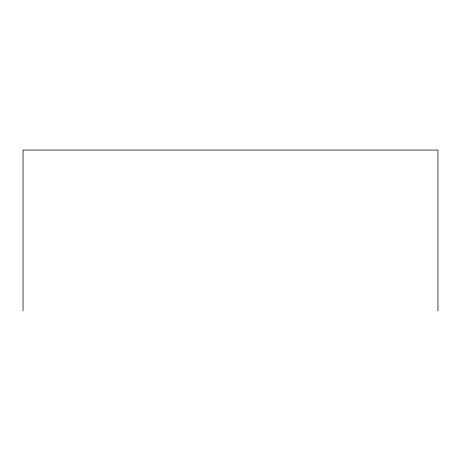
<?xml version="1.0" encoding="UTF-8"?>
<svg xmlns="http://www.w3.org/2000/svg" width="461" height="461" viewBox="0 0 461 461"><rect width="100%" height="100%" fill="white"/><g stroke="black" fill="none" stroke-linecap="round" stroke-linejoin="round"><path stroke-width="0.69" d="M437.95 310.927L437.95 150.073L23.05 150.073L23.05 310.927"/></g></svg>
